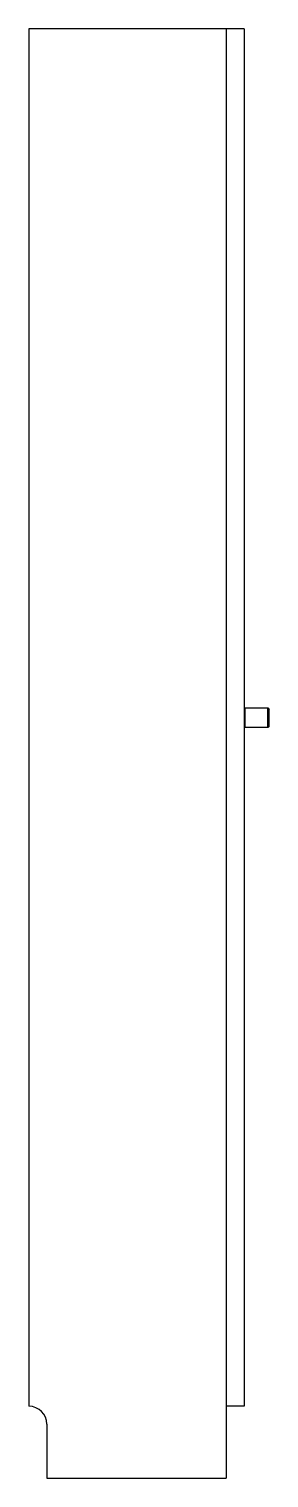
# Model space of a CAD drawing. Header units: centimetres. Extents: x 1543 to 3673, y 1148 to 2594.
# Drawn here: x 2485.6 to 2519, y 1399.3 to 1601.3 of the extents above; entities that cross this region are included whole.
import ezdxf

# ---------------------------------------------------------------- set-up
doc = ezdxf.new("R2010")
doc.units = ezdxf.units.CM
doc.layers.get('0').update_dxf_attribs({"color": 147})
doc.layers.add('ferramenta', color=250, linetype='Continuous')

msp = doc.modelspace()

# ---------------------------------------------------------------- linework, layer by layer
for p, q in [((2515.57, 1601.32), (2485.57, 1601.32)), ((2485.57, 1601.32), (2485.57, 1409.32)), ((2513.07, 1601.32), (2513.07, 1399.32)), ((2515.57, 1601.32), (2515.57, 1409.32)), ((2515.57, 1409.32), (2513.07, 1409.32)), ((2488.07, 1406.82), (2488.07, 1399.32)), ((2488.07, 1399.32), (2513.07, 1399.32))]:
    msp.add_line(p, q)
msp.add_arc((2485.57, 1406.82), 2.5, 360, 90)
at = {"layer": 'ferramenta', "transparency": 33554687}
for p, q in [((2515.62, 1506.6), (2515.74, 1506.69)), ((2515.62, 1504.04), (2515.62, 1506.6)), ((2515.74, 1503.95), (2515.74, 1506.69)), ((2515.74, 1506.69), (2518.89, 1506.69)), ((2518.89, 1503.95), (2518.89, 1506.69)), ((2518.89, 1506.69), (2519.05, 1506.46)), ((2519.05, 1504.18), (2519.05, 1506.46)), ((2515.74, 1503.95), (2515.62, 1504.04)), ((2518.89, 1503.95), (2515.74, 1503.95)), ((2519.05, 1504.18), (2518.89, 1503.95))]:
    msp.add_line(p, q, dxfattribs=at)

doc.saveas('drawing.dxf')
